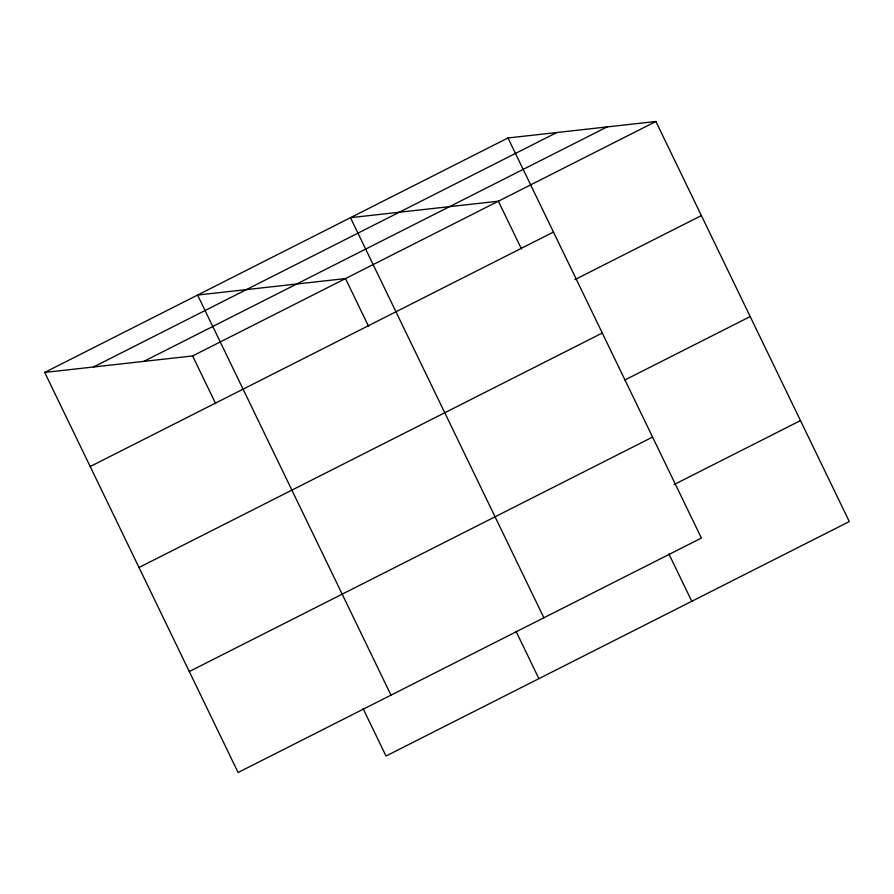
<?xml version="1.0" encoding="UTF-8"?>
<svg xmlns="http://www.w3.org/2000/svg" width="894" height="894" viewBox="0 0 894 894"><rect width="100%" height="100%" fill="white"/><g stroke="black" fill="none" stroke-linecap="round" stroke-linejoin="round"><path stroke-width="1.34" d="M507.982 137.967L701.388 538.054L238.106 772.517L44.7 372.429L507.982 137.967L655.894 121.483L849.3 521.571L386.018 756.033L363.12 708.663M93.512 366.987L556.783 132.524M143.8 361.388L607.082 126.926M44.7 372.429L192.612 355.946L655.894 121.483M90.193 466.534L553.464 232.071M574.876 279.61L701.377 215.588M139.006 567.5L602.277 333.037M624.928 379.961L750.2 316.565M189.293 671.539L652.575 437.077M673.975 484.626L800.488 420.593M521.425 248.878L498.371 201.206L350.459 217.678L543.876 617.765M668.891 553.922L691.788 601.293M368.54 326.254L345.497 278.57L197.585 295.054L390.991 695.141M516.006 631.287L538.903 678.658M192.612 355.946L215.666 403.63"/></g></svg>
